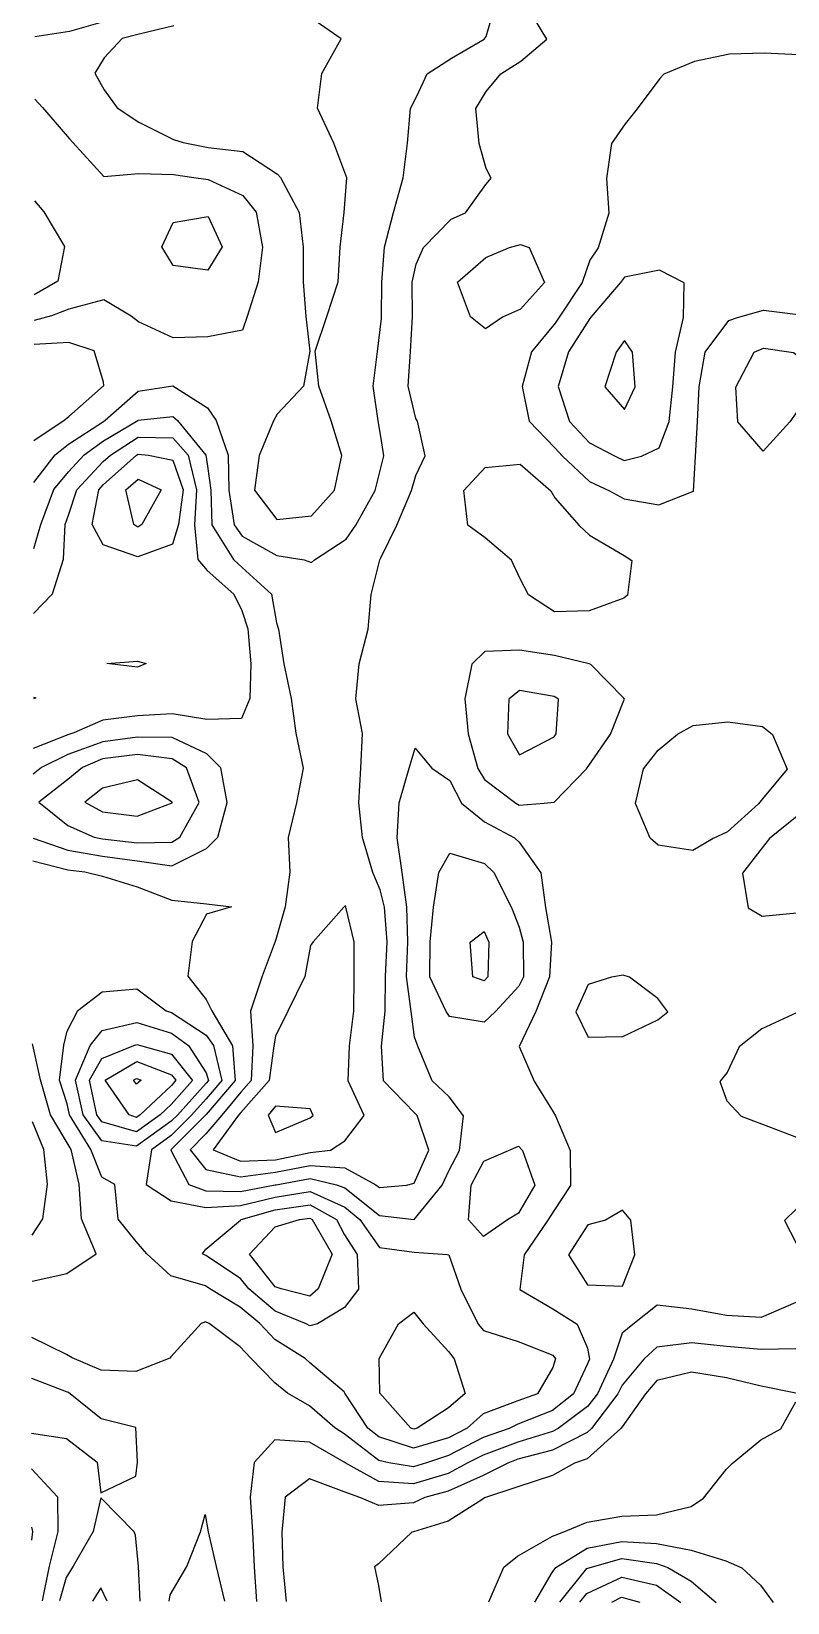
# Model space of a CAD drawing. Header units: metres. Extents: x -1670 to 1663, y -1053 to 1054.
# Drawn here: x -1670 to -1017, y -1047 to 310 of the extents above; entities that cross this region are included whole.
import ezdxf

# ---------------------------------------------------------------- set-up
doc = ezdxf.new("R2010")
doc.units = ezdxf.units.M

msp = doc.modelspace()

# ---------------------------------------------------------------- linework, layer by layer
at = {"layer": 'CONTOUR_4p5'}
for points in [[(-1546.732, 314.578), (-1576.733, 307.289), (-1591.279, 303.76), (-1606.764, 287.047), (-1615.04, 273.83), (-1606.828, 259.337), (-1595.63, 243.801), (-1576.906, 231.46), (-1546.956, 216.377), (-1538.521, 213.687), (-1516.986, 209.561), (-1487.009, 206.066), (-1457.069, 186.344), (-1454.457, 183.511), (-1438.601, 153.491), (-1435.149, 123.498), (-1435.014, 93.514), (-1432.759, 63.525), (-1429.185, 33.532), (-1434.755, 3.561), (-1457.542, -20.772), (-1460.664, -26.364), (-1472.94, -56.321), (-1477.076, -86.295), (-1457.749, -111.545), (-1427.757, -108.604), (-1408.087, -86.453), (-1401.719, -56.483), (-1410.821, -26.478), (-1421.545, 3.531), (-1424.759, 33.522), (-1414.529, 63.483), (-1404.703, 93.445), (-1403.201, 123.426), (-1399.493, 153.401), (-1397.395, 183.381), (-1408.416, 213.39), (-1422.663, 243.407), (-1419.033, 273.383), (-1402.308, 303.329), (-1426.779, 320.174)], [(-1667.488, -43.46), (-1641.267, -25.953), (-1637.456, -22.686), (-1607.411, 3.648), (-1607.052, 3.954), (-1607.404, 6.772), (-1615.509, 33.957), (-1637.31, 41.088), (-1667.299, 39.414)], [(-1157.547, 42.765), (-1164.663, 32.929), (-1174.531, 2.967), (-1157.683, -16.753), (-1148.381, 2.907), (-1150.567, 32.896), (-1157.547, 42.765)], [(-1608.202, -343.671), (-1623.517, -355.82), (-1608.249, -364.175), (-1578.273, -367.929), (-1548.261, -356.17), (-1548.15, -355.991), (-1548.26, -355.743), (-1578.201, -336.541), (-1608.202, -343.671)], [(-1458.903, -618.31), (-1465.179, -626.038), (-1458.955, -640.886), (-1428.941, -628.158), (-1426.377, -626.126), (-1428.924, -620.604), (-1458.903, -618.31)], [(-1009.696, -865.908), (-1039.668, -859.933), (-1069.636, -852.883), (-1099.609, -847.752), (-1129.61, -855.063), (-1139.477, -866.653), (-1159.686, -894.966), (-1160.83, -896.589), (-1189.734, -922.612), (-1200.79, -926.482), (-1219.751, -937.127), (-1249.758, -946.84), (-1278.365, -956.289), (-1279.767, -957.521), (-1309.795, -976.514), (-1339.801, -985.834), (-1341.214, -986.131), (-1369.848, -1013.368), (-1373.464, -1016.041), (-1369.89, -1031.922), (-1367.617, -1046.039)], [(-1274.735, -1046.25), (-1261.737, -1016.296), (-1249.895, -1006.872), (-1219.87, -989.367), (-1211.38, -986.426), (-1189.858, -977.418), (-1159.862, -972.206), (-1129.874, -971.006), (-1099.874, -963.913), (-1089.477, -956.719), (-1069.816, -931.994), (-1064.549, -926.792), (-1039.773, -906.382), (-1022.457, -896.904), (-1009.714, -873.403)]]:
    msp.add_lwpolyline(points, dxfattribs=at)
at = {"layer": 'CONTOUR_5p0'}
for points in [[(-1667.571, -79.63), (-1649.288, -55.919), (-1637.511, -46.699), (-1607.481, -26.984), (-1605.884, -26.033), (-1577.436, -0.942), (-1547.441, 3.794), (-1517.499, -15.386), (-1510.163, -26.251), (-1499.88, -56.259), (-1499.17, -86.245), (-1494.709, -116.239), (-1487.766, -125.943), (-1457.82, -142.787), (-1434.277, -146.361), (-1427.848, -148.705), (-1425.237, -146.382), (-1397.818, -128.601), (-1389.671, -116.479), (-1372.906, -86.533), (-1367.69, -65.918), (-1365.27, -56.566), (-1367.635, -41.839), (-1370.226, -26.571), (-1374.612, 3.424), (-1370.929, 33.399), (-1367.398, 62.007), (-1367.271, 63.375), (-1367.167, 93.359), (-1364.786, 123.338), (-1356.921, 153.304), (-1348.764, 183.27), (-1345.042, 213.245), (-1342.287, 243.223), (-1336.975, 253.881), (-1327.833, 273.174), (-1306.915, 286.62), (-1278.687, 303.046), (-1276.887, 305.352), (-1268.847, 333.008)], [(-1606.693, 318.318), (-1636.698, 309.548), (-1666.693, 305.08)], [(-1666.816, 251.333), (-1660.216, 243.949), (-1636.909, 216.943), (-1633.92, 213.905), (-1606.999, 184.368), (-1577.007, 187.157), (-1547.025, 186.117), (-1529.417, 183.682), (-1517.049, 181.964), (-1487.096, 168.142), (-1475.724, 153.575), (-1470.028, 123.578), (-1473.997, 93.603), (-1483.418, 63.64), (-1487.361, 51.809), (-1517.359, 45.978), (-1547.346, 45.197), (-1577.3, 58.906), (-1583.44, 63.868), (-1607.241, 77.937), (-1637.245, 70.002), (-1652.212, 64.025), (-1667.252, 60.138)], [(-1157.422, 97.644), (-1161.068, 92.889), (-1186.62, 62.963), (-1187.489, 61.902), (-1205.991, 33.023), (-1214.713, 3.059), (-1205.15, -26.947), (-1187.734, -45.403), (-1165.604, -57.022), (-1157.784, -60.785), (-1142.809, -57.074), (-1127.774, -49.712), (-1119.091, -27.144), (-1115.749, 2.833), (-1113.397, 32.811), (-1106.517, 62.78), (-1105.961, 92.763), (-1127.424, 103.568), (-1157.422, 97.644)], [(-1248.192, -259.419), (-1257.44, -266.701), (-1258.463, -296.683), (-1248.318, -314.821), (-1218.298, -299.364), (-1216.49, -296.779), (-1214.59, -266.799), (-1218.218, -264.409), (-1248.192, -259.419)], [(-1608.145, -318.438), (-1625.68, -325.83), (-1638.17, -336.177), (-1663.233, -355.729), (-1638.26, -375.817), (-1615.504, -385.822), (-1608.302, -387.403), (-1578.325, -390.818), (-1548.339, -390.26), (-1541.534, -385.991), (-1524.946, -356.044), (-1535.627, -326.036), (-1548.174, -318.183), (-1578.151, -314.673), (-1608.145, -318.438)], [(-1398.539, -445.062), (-1399.905, -446.282), (-1426.501, -476.205), (-1428.602, -479.421), (-1433.439, -506.174), (-1448.339, -536.124), (-1458.766, -557.807), (-1460.469, -566.08), (-1464.291, -596.056), (-1488.9, -623.539), (-1490.897, -625.98), (-1512.719, -655.914), (-1488.996, -665.69), (-1459.008, -664.4), (-1429.009, -658.212), (-1411.434, -656.145), (-1399.002, -648.181), (-1382.425, -626.227), (-1396.193, -596.211), (-1394.951, -566.23), (-1391.226, -536.254), (-1391.095, -506.27), (-1390.932, -476.286), (-1398.083, -446.286), (-1398.539, -445.062)], [(-1009.61, -827.793), (-1039.596, -828.434), (-1069.574, -825.716), (-1099.552, -822.598), (-1129.545, -826.197), (-1140.918, -836.666), (-1159.605, -859.21), (-1163.302, -866.599), (-1185.995, -896.531), (-1189.682, -899.851), (-1219.701, -915.13), (-1249.704, -923.109), (-1258.441, -926.351), (-1279.72, -936.96), (-1309.736, -950.646), (-1329.889, -956.172), (-1339.743, -960.617), (-1369.734, -962.98), (-1386.201, -956.044), (-1399.691, -951.217), (-1429.65, -939.906), (-1450.508, -955.898), (-1453.417, -985.875), (-1452.649, -1015.861), (-1449.733, -1045.852)], [(-1235.026, -1046.341), (-1219.942, -1020.733), (-1216.958, -1016.398), (-1189.909, -999.716), (-1159.911, -993.98), (-1129.931, -995.729), (-1099.959, -1001.567), (-1069.996, -1010.86), (-1056.38, -1016.763), (-1040.059, -1031.756), (-1029.107, -1046.809)], [(-1604.119, -1045.501), (-1609.773, -1034.034), (-1616.842, -1045.472)]]:
    msp.add_lwpolyline(points, dxfattribs=at)
at = {"layer": 'CONTOUR_5p5'}
for points in [[(-1667.7, -136.573), (-1661.444, -115.859), (-1650.381, -85.9), (-1637.565, -70.552), (-1624.158, -55.976), (-1607.519, -43.772), (-1577.838, -26.097), (-1577.493, -25.793), (-1547.501, -22.804), (-1543.565, -26.175), (-1518.941, -56.216), (-1517.614, -65.591), (-1514.662, -86.21), (-1513.953, -116.195), (-1495.228, -146.222), (-1487.828, -152.99), (-1462.441, -176.281), (-1457.952, -200.921), (-1456.347, -206.279), (-1451.849, -236.274), (-1445.498, -266.273), (-1441.48, -296.266), (-1434.915, -326.265), (-1440.715, -356.236), (-1447.933, -386.204), (-1446.485, -416.191), (-1450.589, -446.166), (-1458.575, -474.33), (-1459.31, -476.13), (-1470.313, -506.09), (-1480.584, -536.05), (-1478.526, -566.039), (-1479.917, -596.02), (-1488.86, -606.007), (-1505.174, -625.947), (-1518.927, -642.176), (-1532.493, -655.869), (-1518.997, -672.913), (-1489.027, -679.195), (-1459.033, -675.286), (-1429.035, -669.408), (-1399.055, -671.36), (-1372.137, -686.218), (-1369.109, -688.511), (-1345.739, -686.278), (-1339.115, -684.652), (-1326.57, -656.338), (-1336.524, -626.331), (-1338.977, -623.967), (-1365.59, -596.281), (-1367.5, -566.292), (-1364.231, -536.315), (-1363.86, -506.332), (-1362.388, -476.351), (-1364.903, -446.361), (-1368.523, -431.414), (-1374.832, -416.355), (-1383.688, -386.35), (-1386.967, -356.358), (-1385.25, -326.378), (-1383.844, -296.397), (-1389.664, -266.4), (-1386.612, -236.423), (-1378.938, -206.456), (-1376.379, -176.478), (-1368.82, -146.511), (-1367.87, -144.854), (-1354.204, -116.56), (-1341.597, -86.604), (-1337.723, -73.754), (-1329.626, -56.647), (-1336.423, -26.648), (-1337.611, -24.557), (-1344.354, 3.355), (-1342.35, 33.334), (-1340.726, 63.315), (-1340.95, 93.299), (-1337.306, 108.778), (-1331.159, 123.261), (-1307.233, 147.52), (-1294.804, 153.162), (-1277.179, 177.665), (-1272.691, 183.096), (-1277.147, 191.488), (-1283.158, 213.104), (-1285.814, 243.094), (-1276.996, 257.887), (-1264.33, 273.029), (-1246.951, 283.906), (-1224.618, 302.923), (-1242.761, 332.948)], [(-1007.059, 289.517), (-1037.04, 290.991), (-1067.027, 290.19), (-1097.027, 283.705), (-1123.502, 272.708), (-1127.046, 268.943), (-1146.531, 242.776), (-1157.12, 229.828), (-1168.773, 212.843), (-1173.233, 182.869), (-1170.986, 152.88), (-1180.335, 122.917), (-1187.374, 112.095), (-1194.162, 92.964), (-1214.038, 63.025), (-1217.483, 57.946), (-1238.002, 33.096), (-1245.813, 3.13), (-1239.8, -26.868), (-1217.728, -49.726), (-1210.958, -56.918), (-1187.81, -78.832), (-1170.483, -86.995), (-1157.859, -93.783), (-1127.886, -99.101), (-1097.874, -87.198), (-1097.85, -87.161), (-1096.151, -57.18), (-1094.413, -27.2), (-1093.013, 2.781), (-1087.893, 32.753), (-1067.553, 60.095), (-1060.03, 62.674), (-1037.548, 69.04), (-1007.571, 65.284)], [(-1667.017, 163.333), (-1659.025, 153.993), (-1641.06, 123.968), (-1646.851, 93.997), (-1667.202, 82.271)], [(-1547.119, 144.612), (-1517.122, 149.811), (-1504.932, 123.658), (-1517.228, 103.562), (-1547.204, 107.512), (-1556.996, 123.776), (-1547.119, 144.612)], [(-1278.1, -225.719), (-1289.275, -236.645), (-1295.449, -266.615), (-1292.431, -296.606), (-1284.289, -326.608), (-1278.351, -336.038), (-1251.509, -356.667), (-1248.417, -358.305), (-1226.998, -356.723), (-1218.426, -355.698), (-1190.256, -326.823), (-1188.37, -324.115), (-1169.522, -296.886), (-1158.257, -268.054), (-1157.423, -266.929), (-1158.252, -265.867), (-1186.75, -236.878), (-1188.169, -236.405), (-1218.138, -229.229), (-1248.112, -224.504), (-1278.1, -225.719)], [(-1668.27, -386.798), (-1638.309, -397.178), (-1608.336, -402.264), (-1578.36, -406.504), (-1548.385, -410.573), (-1518.366, -395.881), (-1508.683, -386.065), (-1500.596, -356.1), (-1506.133, -326.103), (-1518.18, -313.908), (-1548.133, -300.007), (-1578.117, -299.635), (-1608.111, -303.512), (-1638.121, -314.72), (-1660.964, -325.75), (-1668.144, -331.418)], [(-1008.561, -367.89), (-1032.295, -387.151), (-1038.608, -395.215), (-1055.78, -417.082), (-1050.778, -447.078), (-1038.742, -454.096), (-1008.751, -451.188)], [(-1158.798, -505.199), (-1168.856, -506.777), (-1188.801, -513.176), (-1199.525, -536.691), (-1188.904, -558.589), (-1158.918, -557.961), (-1128.901, -543.574), (-1120.219, -536.872), (-1128.859, -525.355), (-1153.114, -506.812), (-1158.798, -505.199)], [(-1008.948, -537.748), (-1038.964, -551.397), (-1058.433, -566.997), (-1069.035, -589.228), (-1075.265, -596.942), (-1069.091, -613.629), (-1056.847, -626.968), (-1039.151, -633.389), (-1009.193, -644.857)], [(-1669.05, -729.724), (-1659.862, -715.548), (-1655.718, -685.573), (-1658.805, -655.582), (-1668.828, -631.817)], [(-1159.26, -707.981), (-1174.09, -716.654), (-1189.274, -720.675), (-1205.94, -746.565), (-1189.392, -772.436), (-1159.409, -773.565), (-1148.592, -746.696), (-1152.099, -716.704), (-1159.26, -707.981)], [(-1009.335, -707.163), (-1019.431, -717.006), (-1009.402, -736.522)], [(-1009.518, -787.726), (-1039.532, -800.612), (-1069.513, -798.804), (-1099.485, -793.439), (-1129.462, -789.961), (-1150.392, -806.66), (-1159.502, -814.155), (-1167.061, -836.606), (-1180.904, -866.559), (-1189.631, -877.534), (-1214.751, -896.466), (-1219.665, -899.129), (-1249.671, -908.452), (-1279.68, -919.423), (-1292.825, -926.272), (-1309.701, -935.277), (-1339.706, -944.195), (-1369.686, -942.249), (-1398.854, -926.031), (-1399.633, -925.442), (-1429.579, -908.368), (-1459.559, -906.388), (-1477.447, -925.852), (-1480.862, -955.829), (-1478.736, -985.818), (-1477.265, -1015.805), (-1475.393, -1045.794)], [(-1669.439, -900.481), (-1639.464, -905.109), (-1612.848, -925.544), (-1609.587, -952.103), (-1579.569, -937.581), (-1578.169, -925.623), (-1579.474, -895.743), (-1579.493, -895.636), (-1609.441, -888.288), (-1637.68, -865.519), (-1639.373, -864.852), (-1669.331, -853.309)], [(-1575.737, -1045.566), (-1577.127, -1015.578), (-1579.685, -988.706), (-1581.025, -985.585), (-1609.596, -956.423), (-1616.409, -985.505), (-1633.717, -1015.45), (-1639.737, -1025.032), (-1645.273, -1045.408)], [(-1213.378, -1046.39), (-1189.95, -1017.529), (-1187.35, -1016.465), (-1159.945, -1008.75), (-1129.97, -1012.945), (-1120.053, -1016.618), (-1100.02, -1028.282), (-1078.468, -1046.697)]]:
    msp.add_lwpolyline(points, dxfattribs=at)
at = {"layer": 'CONTOUR_6p0'}
for points in [[(-1247.313, 125.754), (-1239.936, 123.053), (-1226.779, 93.039), (-1247.44, 69.999), (-1263.033, 63.137), (-1277.464, 53.036), (-1290.649, 63.2), (-1301.724, 93.21), (-1277.323, 114.508), (-1256.831, 123.091), (-1247.313, 125.754)], [(-1037.622, 36.378), (-1011.619, 32.579), (-1007.653, 29.407), (-1003.351, 2.576), (-1007.761, -17.569), (-1014.783, -27.382), (-1037.826, -52.596), (-1059.646, -27.28), (-1061.408, 2.709), (-1045.699, 32.657), (-1037.622, 36.378)], [(-1667.829, -192.906), (-1651.467, -175.851), (-1641.835, -145.888), (-1640.605, -115.907), (-1637.65, -107.83), (-1630.379, -85.946), (-1607.559, -61.519), (-1601.426, -56.028), (-1577.527, -40.591), (-1547.543, -41.196), (-1534.26, -56.181), (-1526.976, -86.182), (-1528.83, -116.162), (-1525.882, -146.152), (-1517.819, -155.795), (-1494.809, -176.208), (-1487.913, -190.104), (-1482.925, -206.219), (-1480.141, -236.209), (-1481.015, -266.192), (-1488.126, -283.585), (-1518.112, -284.345), (-1548.086, -279.527), (-1578.075, -281.321), (-1608.069, -285.059), (-1632.932, -295.83), (-1638.082, -297.557), (-1668.094, -309.454)], [(-1277.737, -66.885), (-1247.746, -63.988), (-1221.311, -86.879), (-1217.827, -92.915), (-1196.719, -116.919), (-1187.915, -125.078), (-1157.971, -142.719), (-1151.184, -147.007), (-1155.062, -176.982), (-1158.055, -179.498), (-1188.065, -190.442), (-1218.051, -191.271), (-1240.314, -176.788), (-1247.97, -162.321), (-1255.189, -146.77), (-1277.876, -127.552), (-1292.855, -116.7), (-1296.213, -86.708), (-1277.737, -66.885)], [(-1098.336, -289.592), (-1068.344, -286.264), (-1038.369, -290.461), (-1029.885, -297.205), (-1017.081, -327.218), (-1038.511, -352.934), (-1041.816, -357.146), (-1068.561, -381.47), (-1081.085, -387.04), (-1098.583, -397.549), (-1128.557, -392.968), (-1135.354, -386.916), (-1148.024, -356.903), (-1141.164, -326.935), (-1128.37, -310.768), (-1111.9, -297.017), (-1098.336, -289.592)], [(-1668.315, -406.319), (-1638.348, -414.274), (-1623.453, -415.788), (-1608.375, -419.49), (-1578.411, -428.898), (-1548.453, -440.427), (-1518.475, -443.523), (-1496.81, -446.061), (-1518.495, -452.414), (-1530.779, -475.968), (-1534.503, -505.943), (-1518.663, -526.193), (-1513.843, -535.975), (-1495.934, -566), (-1493.787, -595.989), (-1518.889, -625.383), (-1519.365, -625.915), (-1548.943, -655.655), (-1549.187, -655.831), (-1548.946, -656.89), (-1533.759, -685.85), (-1519.039, -691.342), (-1489.056, -691.979), (-1459.058, -686.171), (-1458.224, -686.022), (-1429.06, -680.604), (-1406.304, -686.141), (-1399.094, -688.729), (-1369.164, -712.551), (-1339.187, -716.001), (-1315.039, -686.348), (-1309.107, -674.158), (-1300.091, -656.398), (-1296.507, -626.422), (-1308.961, -610.109), (-1323.545, -596.376), (-1335.872, -566.364), (-1338.828, -558.542), (-1341.904, -536.366), (-1345.798, -506.373), (-1344.624, -476.392), (-1345.389, -446.406), (-1349.514, -416.412), (-1353.99, -386.418), (-1352.08, -356.438), (-1343.539, -326.473), (-1338.259, -309.022), (-1323.813, -326.518), (-1308.338, -336.985), (-1298.447, -356.56), (-1278.435, -372.838), (-1252.451, -386.649), (-1248.49, -390.412), (-1229.803, -416.685), (-1225.654, -446.679), (-1220.645, -476.674), (-1222.217, -506.655), (-1234.214, -536.612), (-1248.391, -566.564), (-1235.692, -596.577), (-1219.036, -623.017), (-1217.046, -626.603), (-1204.618, -656.616), (-1204.115, -686.601), (-1219.233, -709.426), (-1223.698, -716.541), (-1244.202, -746.478), (-1248.009, -776.454), (-1219.424, -793.281), (-1198.575, -806.55), (-1189.516, -827.092), (-1187.825, -836.559), (-1189.547, -840.76), (-1201.514, -866.512), (-1219.623, -880.85), (-1249.635, -892.809), (-1257.051, -896.37), (-1279.646, -904.41), (-1309.666, -919.899), (-1328.598, -926.191), (-1339.673, -929.665), (-1361.019, -926.117), (-1369.645, -924.117), (-1399.577, -901.085), (-1407.749, -896.027), (-1429.507, -876.811), (-1448.406, -865.95), (-1459.446, -856.942), (-1480.15, -835.893), (-1489.361, -826.06), (-1516.274, -805.827), (-1519.296, -804.441), (-1523.136, -805.811), (-1549.35, -834.777), (-1550.207, -835.734), (-1579.363, -847.184), (-1609.346, -846.165), (-1634.431, -835.543), (-1639.3, -832.57), (-1669.251, -817.925)], [(-1669.14, -769.185), (-1639.14, -762.606), (-1613.679, -745.637), (-1626.431, -715.624), (-1628.387, -685.635), (-1635.455, -655.635), (-1638.884, -649.735), (-1653.196, -625.61), (-1661.803, -595.606), (-1668.303, -565.607), (-1668.675, -564.482)], [(-1669.509, -931.2), (-1647.165, -955.451), (-1646.983, -985.435), (-1654.206, -1015.403), (-1660.379, -1045.373)], [(-1550.839, -1045.622), (-1549.817, -1040.218), (-1535.472, -1015.673), (-1523.571, -985.716), (-1519.675, -970.647), (-1517.055, -985.731), (-1510.18, -1015.73), (-1502.896, -1045.731)], [(-1196.056, -1046.429), (-1189.998, -1038.967), (-1159.981, -1024.737), (-1130.013, -1031.761), (-1108.915, -1046.628)]]:
    msp.add_lwpolyline(points, dxfattribs=at)
at = {"layer": 'CONTOUR_6p5'}
for points in [[(-1577.56, -55.265), (-1568.606, -56.102), (-1547.587, -60.411), (-1538.528, -86.155), (-1542.64, -116.13), (-1547.752, -133.016), (-1577.762, -143.989), (-1607.724, -133.596), (-1617.176, -115.96), (-1611.47, -85.989), (-1607.606, -81.853), (-1578.821, -56.079), (-1577.56, -55.265)], [(-1577.968, -234.114), (-1570.662, -236.003), (-1577.979, -239.048), (-1604.487, -235.926), (-1577.968, -234.114)], [(-1667.993, -265.197), (-1665.982, -265.77), (-1667.996, -266.445)], [(-1308.482, -399.879), (-1278.517, -408.702), (-1270.331, -416.593), (-1255.266, -446.611), (-1248.657, -463.651), (-1244.92, -476.619), (-1244.858, -506.603), (-1248.773, -514.544), (-1268.878, -536.533), (-1278.829, -545.575), (-1308.803, -540.677), (-1311.654, -536.435), (-1325.751, -506.419), (-1325.239, -476.436), (-1322.605, -446.458), (-1317.801, -416.484), (-1308.482, -399.879)], [(-1608.602, -519.42), (-1578.612, -516.948), (-1553.232, -535.885), (-1548.674, -537.405), (-1518.733, -556.801), (-1512.493, -565.962), (-1505.321, -595.963), (-1518.858, -611.815), (-1531.456, -625.887), (-1548.915, -643.442), (-1566.017, -655.793), (-1570.548, -685.767), (-1549.043, -699.926), (-1519.072, -705.637), (-1489.083, -704.04), (-1459.082, -696.886), (-1429.086, -691.963), (-1399.132, -705.294), (-1386.09, -716.171), (-1369.227, -740.303), (-1339.251, -744.292), (-1310.565, -746.327), (-1309.272, -746.696), (-1298.773, -776.338), (-1283.912, -806.356), (-1279.435, -811.806), (-1249.472, -821.374), (-1219.514, -833.075), (-1217.235, -836.492), (-1219.539, -843.855), (-1232.551, -866.441), (-1249.589, -872.58), (-1279.599, -883.9), (-1293.482, -896.287), (-1309.631, -904.509), (-1339.636, -913.599), (-1369.599, -903.775), (-1379.236, -896.092), (-1398.899, -866.063), (-1399.495, -864.733), (-1429.422, -839.426), (-1433.419, -836), (-1459.361, -819.589), (-1472.509, -805.927), (-1489.283, -791.812), (-1515.618, -775.844), (-1519.226, -773.351), (-1549.191, -764.707), (-1570.046, -745.736), (-1579.108, -735.087), (-1594.765, -715.696), (-1597.589, -685.705), (-1608.966, -679.417), (-1618.337, -655.674), (-1636.728, -625.648), (-1638.808, -616.315), (-1645.271, -595.644), (-1641.8, -565.668), (-1638.665, -553.503), (-1629.678, -535.711), (-1608.602, -519.42)], [(-1249.088, -652.698), (-1245.748, -656.522), (-1234.973, -686.531), (-1249.22, -710.611), (-1258.637, -716.461), (-1279.251, -730.795), (-1292.199, -716.385), (-1289.876, -686.406), (-1279.102, -665.594), (-1257.613, -656.495), (-1249.088, -652.698)], [(-1669.623, -981.688), (-1668.79, -985.386), (-1669.649, -992.986)], [(-1168.488, -1046.492), (-1160.021, -1042.075), (-1144.245, -1046.547)]]:
    msp.add_lwpolyline(points, dxfattribs=at)
at = {"layer": 'CONTOUR_7p0'}
for points in [[(-1577.609, -76.786), (-1557.612, -86.112), (-1574.277, -116.058), (-1577.703, -118.155), (-1581.273, -116.042), (-1588.038, -86.042), (-1577.609, -76.786)], [(-1278.651, -467.443), (-1274.837, -476.551), (-1275.637, -506.533), (-1278.748, -509.86), (-1288.378, -506.504), (-1290.915, -476.514), (-1278.651, -467.443)], [(-1608.678, -552.74), (-1578.678, -545.897), (-1548.714, -555.299), (-1534.124, -565.913), (-1518.807, -589.478), (-1516.855, -595.936), (-1518.827, -598.246), (-1543.548, -625.86), (-1548.887, -631.228), (-1578.921, -652.86), (-1608.896, -648.248), (-1624.914, -625.675), (-1631.473, -595.675), (-1618.931, -565.72), (-1608.678, -552.74)], [(-1459.107, -707.601), (-1429.112, -703.479), (-1406.35, -716.125), (-1399.186, -729.196), (-1388.404, -746.15), (-1387.159, -776.137), (-1399.329, -791.902), (-1422.622, -806.04), (-1429.35, -807.909), (-1432.495, -806.018), (-1459.306, -795.332), (-1481.874, -775.921), (-1489.226, -766.897), (-1519.166, -747.094), (-1521.912, -745.846), (-1519.153, -741.575), (-1489.112, -716.492), (-1488.599, -715.937), (-1459.107, -707.601)], [(-1339.369, -795.962), (-1331.398, -806.248), (-1309.461, -830), (-1304.518, -836.293), (-1295.056, -866.299), (-1309.572, -878.634), (-1336.563, -896.189), (-1339.599, -897.045), (-1341.912, -896.176), (-1368.693, -866.131), (-1369.44, -836.145), (-1352.638, -806.199), (-1339.369, -795.962)]]:
    msp.add_lwpolyline(points, dxfattribs=at)
at = {"layer": 'CONTOUR_7p5'}
for points in [[(-1578.721, -564.902), (-1575.581, -565.818), (-1548.755, -573.193), (-1530.685, -595.905), (-1548.854, -616.664), (-1558.561, -625.826), (-1578.893, -640.394), (-1608.858, -631.679), (-1613.099, -625.701), (-1619.451, -595.703), (-1608.734, -577.125), (-1581.15, -565.806), (-1578.721, -564.902)], [(-1429.139, -714.995), (-1427.19, -716.077), (-1410.109, -746.1), (-1422.098, -776.057), (-1429.292, -782.16), (-1454.017, -775.985), (-1459.258, -774.178), (-1481.432, -745.938), (-1459.14, -722.36), (-1438.218, -716.052), (-1429.139, -714.995)]]:
    msp.add_lwpolyline(points, dxfattribs=at)
at = {"layer": 'CONTOUR_8p0'}
msp.add_lwpolyline([(-1578.755, -579.668), (-1548.796, -591.086), (-1544.988, -595.872), (-1548.817, -600.247), (-1575.876, -625.786), (-1578.864, -627.927), (-1585.221, -625.765), (-1606.023, -595.733), (-1578.755, -579.668)], dxfattribs=at)
at = {"layer": 'CONTOUR_8p5'}
msp.add_lwpolyline([(-1578.788, -594.22), (-1574.934, -595.804), (-1578.799, -599.263), (-1581.451, -595.789), (-1578.788, -594.22)], dxfattribs=at)

doc.saveas('drawing.dxf')
